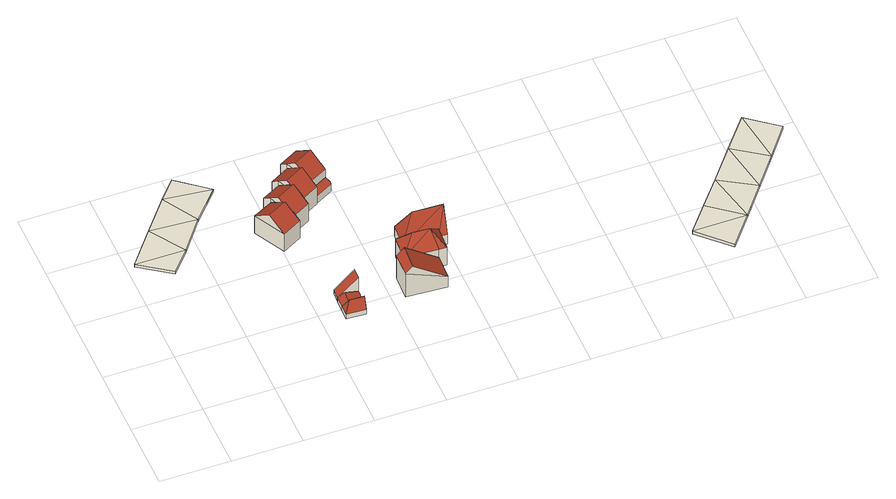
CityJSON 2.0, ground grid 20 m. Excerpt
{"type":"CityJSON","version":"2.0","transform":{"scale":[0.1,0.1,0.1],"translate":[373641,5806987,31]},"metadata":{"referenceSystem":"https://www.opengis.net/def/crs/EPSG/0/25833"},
"CityObjects":{
"building1":{"type":"Building","attributes":{"Geometrietyp2DReferenz":"3000","Gemeindeschluessel":"11000006","function":"53001_1800","roofType":"1000","measuredHeight":1},"geometry":[{"type":"Solid","lod":"2","boundaries":[[[[0,1,2]],[[0,3,4,1]],[[0,5,6,3]],[[0,2,5]],[[5,2,7,6]],[[2,8,9,7]],[[1,8,2]],[[1,10,8]],[[1,4,11,10]],[[4,9,11]],[[4,7,9]],[[3,7,4]],[[3,6,7]],[[11,9,12]],[[8,13,12,9]],[[10,13,8]],[[10,14,13]],[[10,11,15,14]],[[11,12,15]],[[14,15,12,13]]]],"semantics":{"surfaces":[{"type":"WallSurface"}],"values":[[0,0,0,0,0,0,0,0,0,0,0,0,0,0,0,0,0,0,0,0]]}}]},
"building2":{"type":"Building","attributes":{"Gemeindeschluessel":"11000006","Geometrietyp2DReferenz":"3000","function":"31001_2463","roofType":"5000","measuredHeight":5.14},"address":[{"country":"Germany","locality":"Berlin","dependentLocality":"Steglitz-Zehlendorf"}],"geometry":[{"type":"Solid","lod":"2","boundaries":[[[[16,17,18,19]],[[20,21,17,16]],[[22,23,21,20]],[[19,18,23,22]],[[22,20,24]],[[24,20,16,25]],[[16,19,25]],[[25,19,22,24]],[[17,21,23,18]]]],"semantics":{"surfaces":[{"type":"WallSurface"},{"type":"RoofSurface"},{"type":"GroundSurface"}],"values":[[0,0,0,0,0,1,1,1,2]]}}]},
"building3":{"type":"Building","attributes":{"Gemeindeschluessel":"11000006","Geometrietyp2DReferenz":"3000","function":"31001_2463","roofType":"3100","measuredHeight":2.82},"address":[{"country":"Germany","locality":"Berlin","dependentLocality":"Steglitz-Zehlendorf"}],"geometry":[{"type":"Solid","lod":"2","boundaries":[[[[26,27,17,28]],[[29,30,27,26]],[[31,21,30,29]],[[28,17,21,31]],[[26,32,29]],[[31,33,28]],[[28,33,32,26]],[[29,32,33,31]],[[27,30,21,17]]]],"semantics":{"surfaces":[{"type":"WallSurface"},{"type":"RoofSurface"},{"type":"GroundSurface"}],"values":[[0,0,0,0,0,0,1,1,2]]}}]},
"building4":{"type":"Building","attributes":{"Gemeindeschluessel":"11000006","Geometrietyp2DReferenz":"3000","function":"31001_1010","roofType":"5000","measuredHeight":10.18},"address":[{"country":"Germany","locality":"Berlin","dependentLocality":"Steglitz-Zehlendorf","thoroughfareName":"Bäkestraße"}],"geometry":[{"type":"Solid","lod":"2","boundaries":[[[[34,35,36,37]],[[38,39,35,34]],[[40,41,39,38]],[[42,43,41,40]],[[44,45,43,42]],[[46,47,45,44]],[[37,36,47,46]],[[38,34,48,49,42,40]],[[37,46,44,49,48]],[[37,48,34]],[[42,49,44]],[[35,39,41,43,45,47,36]]]],"semantics":{"surfaces":[{"type":"WallSurface"},{"type":"RoofSurface"},{"type":"GroundSurface"}],"values":[[0,0,0,0,0,0,0,1,1,0,0,2]]}}]},
"building5":{"type":"Building","attributes":{"Gemeindeschluessel":"11000006","Geometrietyp2DReferenz":"3000","function":"31001_2463","roofType":"2100","measuredHeight":7.03},"address":[{"country":"Germany","locality":"Berlin","dependentLocality":"Steglitz-Zehlendorf"}],"geometry":[{"type":"Solid","lod":"2","boundaries":[[[[50,51,52,53]],[[54,55,51,50]],[[56,57,55,54]],[[53,52,57,56]],[[54,50,53,56]],[[51,55,57,52]]]],"semantics":{"surfaces":[{"type":"WallSurface"},{"type":"RoofSurface"},{"type":"GroundSurface"}],"values":[[0,0,0,0,1,2]]}}]},
"building6":{"type":"Building","attributes":{"Gemeindeschluessel":"11000006","Geometrietyp2DReferenz":"3000","function":"31001_1010","roofType":"5000","measuredHeight":10.21},"address":[{"country":"Germany","locality":"Berlin","dependentLocality":"Steglitz-Zehlendorf","thoroughfareName":"Bäkestraße"}],"geometry":[{"type":"Solid","lod":"2","boundaries":[[[[58,59,60,61]],[[62,63,59,58]],[[64,39,63,62]],[[65,35,39,64]],[[66,36,35,65]],[[67,47,36,66]],[[68,69,47,67]],[[61,60,69,68]],[[58,70,71,65,64,62]],[[61,68,67,66,71,70]],[[65,71,66]],[[61,70,58]],[[59,63,39,35,36,47,69,60]]]],"semantics":{"surfaces":[{"type":"WallSurface"},{"type":"RoofSurface"},{"type":"GroundSurface"}],"values":[[0,0,0,0,0,0,0,0,1,1,0,0,2]]}}]},
"building7":{"type":"Building","attributes":{"Gemeindeschluessel":"11000006","Geometrietyp2DReferenz":"3000","function":"31001_1010","roofType":"5000","measuredHeight":10.22},"address":[{"country":"Germany","locality":"Berlin","dependentLocality":"Steglitz-Zehlendorf","thoroughfareName":"Bäkestraße"}],"geometry":[{"type":"Solid","lod":"2","boundaries":[[[[72,73,74,75]],[[76,77,73,72]],[[78,59,77,76]],[[79,60,59,78]],[[80,81,60,79]],[[75,74,81,80]],[[72,82,83,78,76]],[[75,80,79,83,82]],[[75,82,72]],[[78,83,79]],[[73,77,59,60,81,74]]]],"semantics":{"surfaces":[{"type":"WallSurface"},{"type":"RoofSurface"},{"type":"GroundSurface"}],"values":[[0,0,0,0,0,0,1,1,0,0,2]]}}]},
"building8":{"type":"Building","attributes":{"Gemeindeschluessel":"11000006","Geometrietyp2DReferenz":"3000","function":"31001_1010"},"address":[{"country":"Germany","locality":"Berlin","dependentLocality":"Steglitz-Zehlendorf","thoroughfareName":"Bäkestraße"}],"children":["building8-1","building8-2"]},
"building8-1":{"type":"BuildingPart","attributes":{"roofType":"5000","measuredHeight":10.24},"parents":["building8"],"geometry":[{"type":"Solid","lod":"2","boundaries":[[[[84,85,86,87]],[[88,89,85,84]],[[90,91,89,88]],[[92,93,94,95,91,90]],[[86,96,97,87]],[[92,98,99,87]],[[98,90,88,84,99]],[[87,99,84]],[[90,98,92]],[[85,89,91,95,86]],[[95,94,96,86]],[[93,92,87,97]],[[96,94,93,97]]]],"semantics":{"surfaces":[{"type":"WallSurface"},{"type":"RoofSurface"},{"type":"GroundSurface"},{"type":"ClosureSurface"}],"values":[[0,0,0,0,0,1,1,0,0,2,0,0,3]]}}]},
"building8-2":{"type":"BuildingPart","attributes":{"roofType":"2100","measuredHeight":3.28},"parents":["building8"],"geometry":[{"type":"Solid","lod":"2","boundaries":[[[[97,96,100,101]],[[102,103,94,93]],[[104,105,103,102]],[[106,107,105,104]],[[101,100,107,106]],[[104,102,97,101,106]],[[96,103,105,107,100]],[[103,96,97,102,93,94]]]],"semantics":{"surfaces":[{"type":"WallSurface"},{"type":"RoofSurface"},{"type":"GroundSurface"},{"type":"ClosureSurface"}],"values":[[0,0,0,0,0,1,2,3]]}}]},
"building9":{"type":"Building","attributes":{"Gemeindeschluessel":"11000006","Geometrietyp2DReferenz":"3000","function":"31001_1010","roofType":"3100","measuredHeight":10.74},"address":[{"country":"Germany","locality":"Berlin","dependentLocality":"Steglitz-Zehlendorf","thoroughfareName":"Bäkestraße"}],"geometry":[{"type":"Solid","lod":"2","boundaries":[[[[108,109,110,111]],[[112,113,109,108]],[[114,115,113,112]],[[111,110,115,114]],[[108,116,112]],[[114,117,111]],[[111,117,116,108]],[[112,116,117,114]],[[109,113,115,110]]]],"semantics":{"surfaces":[{"type":"WallSurface"},{"type":"RoofSurface"},{"type":"GroundSurface"}],"values":[[0,0,0,0,0,0,1,1,2]]}}]},
"building10":{"type":"Building","attributes":{"Gemeindeschluessel":"11000006","Geometrietyp2DReferenz":"3000","function":"31001_1010","roofType":"5000","measuredHeight":11.37},"address":[{"country":"Germany","locality":"Berlin","dependentLocality":"Steglitz-Zehlendorf","thoroughfareName":"Bäkestraße"}],"geometry":[{"type":"Solid","lod":"2","boundaries":[[[[118,119,120,121]],[[122,123,119,118]],[[124,125,123,122]],[[126,127,125,124]],[[128,129,127,126]],[[121,120,129,128]],[[130,131,128]],[[130,128,126]],[[126,124,130]],[[124,122,130]],[[131,130,122]],[[131,122,118]],[[118,121,131]],[[121,128,131]],[[119,123,125,127,129,120]]]],"semantics":{"surfaces":[{"type":"WallSurface"},{"type":"RoofSurface"},{"type":"GroundSurface"}],"values":[[0,0,0,0,0,0,1,1,1,1,1,1,1,1,2]]}}]},
"building11":{"type":"Building","attributes":{"Gemeindeschluessel":"11000006","Geometrietyp2DReferenz":"3000","function":"31001_1010","roofType":"5000","measuredHeight":11.31},"address":[{"country":"Germany","locality":"Berlin","dependentLocality":"Steglitz-Zehlendorf","thoroughfareName":"Bäkestraße"}],"geometry":[{"type":"Solid","lod":"2","boundaries":[[[[132,133,134,135]],[[136,137,133,132]],[[138,139,137,136]],[[140,141,139,138]],[[135,134,141,140]],[[140,138,142]],[[142,138,136,143]],[[136,132,143]],[[142,143,132]],[[142,132,135]],[[135,140,142]],[[133,137,139,141,134]]]],"semantics":{"surfaces":[{"type":"WallSurface"},{"type":"RoofSurface"},{"type":"GroundSurface"}],"values":[[0,0,0,0,0,0,1,1,1,1,1,2]]}}]},
"building12":{"type":"Building","attributes":{"name":"Nathanbrücke","Geometrietyp2DReferenz":"3000","Gemeindeschluessel":"11000006","function":"53001_1800","roofType":"1000","measuredHeight":1},"geometry":[{"type":"Solid","lod":"2","boundaries":[[[[144,145,146]],[[144,147,148,145]],[[144,149,150,147]],[[144,146,149]],[[151,152,146]],[[145,151,146]],[[149,146,153,150]],[[146,152,154,153]],[[145,148,155,151]],[[148,153,155]],[[147,153,148]],[[147,150,153]],[[156,157,152]],[[151,156,152]],[[152,157,158,159,160,154]],[[151,155,161,162,163,156]],[[155,153,154]],[[155,154,161]],[[161,154,160]],[[163,158,157]],[[156,163,157]],[[161,160,162]],[[162,160,159]],[[163,162,159,158]]]],"semantics":{"surfaces":[{"type":"WallSurface"}],"values":[[0,0,0,0,0,0,0,0,0,0,0,0,0,0,0,0,0,0,0,0,0,0,0,0]]}}]}
},
"vertices":[
[7,505,41],[84,600,45],[150,501,44],[7,505,51],[84,600,55],[97,442,41],[97,442,51],[150,501,54],[219,592,44],[219,592,54],[158,692,44],[158,692,54],[296,681,51],[296,681,41],[208,751,41],[208,751,51],
[460,189,28],[460,189,11],[459,158,11],[459,158,28],[517,186,28],[517,186,11],[515,155,28],[515,155,11],[516,170,63],[475,172,63],
[462,223,27],[462,223,11],[460,189,27],[519,219,33],[519,219,11],[517,186,33],[480,222,40],[478,188,40],
[446,499,84],[446,499,3],[410,568,3],[410,568,67],[447,499,84],[447,499,3],[458,479,66],[458,479,3],[403,449,66],[403,449,3],[355,539,66],[355,539,3],[410,567,67],[410,567,3],[433,523,105],[379,494,105],
[462,223,25],[462,223,13],[519,219,13],[519,219,83],[464,253,25],[464,253,13],[520,250,83],[520,250,13],
[490,548,84],[490,548,3],[453,617,3],[453,617,67],[501,528,66],[501,528,3],[447,499,66],[446,499,66],[410,568,85],[410,567,85],[399,588,67],[399,588,3],[477,572,105],[423,543,105],
[533,598,84],[533,598,3],[496,666,3],[496,666,67],[544,577,65],[544,577,3],[490,548,65],[453,617,84],[442,637,66],[442,637,3],[520,622,105],[466,593,105],
[496,666,84],[496,666,2],[533,598,2],[533,598,66],[485,686,67],[485,686,2],[540,716,67],[540,716,2],[587,627,66],[587,627,37],[587,627,4],[587,627,2],[533,598,4],[533,598,37],[563,671,105],[509,642,105],
[544,577,4],[544,577,31],[587,626,37],[587,626,4],[595,610,33],[595,610,4],[593,603,31],[593,603,4],
[634,243,100],[634,243,15],[630,172,15],[630,172,100],[750,237,53],[750,237,15],[746,165,53],[746,165,15],[655,242,122],[651,171,122],
[679,311,84],[679,311,19],[658,312,19],[658,312,84],[775,306,84],[775,306,19],[771,236,84],[771,236,19],[750,237,84],[750,237,19],[654,242,84],[654,242,19],[738,273,132],[691,275,132],
[679,311,55],[679,311,20],[775,306,20],[775,306,55],[683,381,55],[683,381,20],[804,375,55],[804,375,20],[800,304,55],[800,304,20],[802,340,133],[717,344,133],
[1396,89,39],[1458,166,37],[1551,93,37],[1396,89,49],[1458,166,47],[1482,5,38],[1482,5,48],[1519,242,35],[1619,181,35],[1551,93,47],[1619,181,45],[1519,242,45],[1592,333,36],[1687,269,35],[1754,356,35],[1754,356,45],[1687,269,45],[1592,333,46],[1665,423,47],[1665,423,37]
]}
